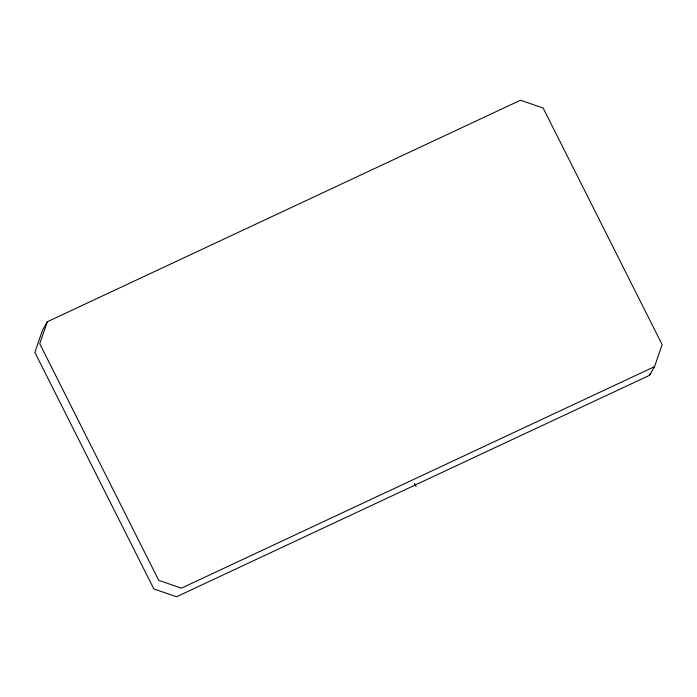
<?xml version="1.0" encoding="UTF-8"?>
<svg xmlns="http://www.w3.org/2000/svg" width="697" height="697" viewBox="0 0 697 697"><rect width="100%" height="100%" fill="white"/><g stroke="black" fill="none" stroke-linecap="round" stroke-linejoin="round"><path stroke-width="1.05" d="M47.361 321.744L39.738 343.76L158.733 580.34L181.377 588.181L654.518 366.657L662.15 344.64L543.155 108.061L520.502 100.22L47.361 321.744L42.482 330.343L34.85 352.36L153.845 588.939L176.498 596.78L649.639 375.256L654.518 366.657M649.639 375.256L650.327 373.252M414.506 483.483L416.092 486.637"/></g></svg>
